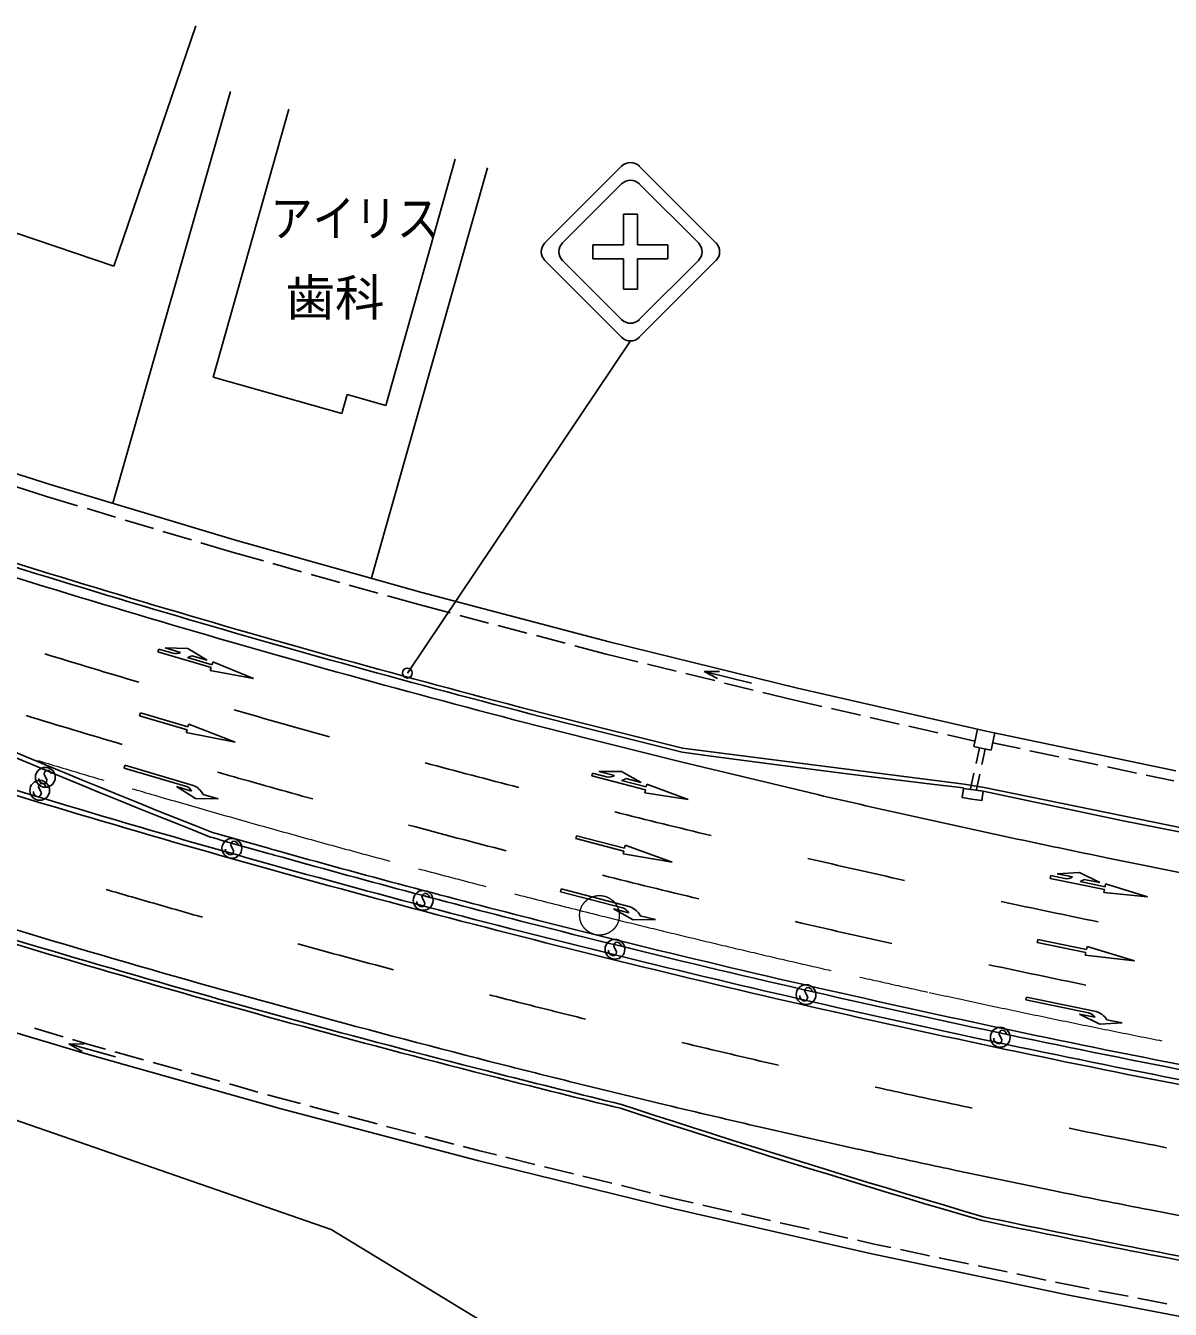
# Model space of a CAD drawing. Units: millimetres, scale not verified. Extents: x 40000 to 680000, y 20000 to 380000.
# Drawn here: x 139485 to 197236, y 263134 to 327908 of the extents above; entities that cross this region are included whole.
import ezdxf
from ezdxf.enums import TextEntityAlignment as Align

# ---------------------------------------------------------------- set-up
doc = ezdxf.new("R2010")
doc.units = ezdxf.units.MM
doc.header["$LTSCALE"] = 1000
doc.linetypes.add('CHAIN', pattern=[18.5, 12, -1.5, 3.5, -1.5])
for name, color, linetype, lineweight in [('M-BGD', 7, 'Continuous', 25), ('M-BMK', 2, 'CHAIN', 13), ('M-STR-STRC', 7, 'Continuous', 25), ('M-STR-STRD', 7, 'Continuous', 25)]:
    doc.layers.add(name, color=color, linetype=linetype, lineweight=lineweight)
doc.styles.add('ＭＳ ゴシック', font='')
doc.styles.get('ＭＳ ゴシック').set_extended_font_data('MS Gothic')

msp = doc.modelspace()

# ---------------------------------------------------------------- linework, layer by layer
at = {"layer": 'M-BGD'}
for p, q in [((148069, 327908), (143934, 315767)), ((116005, 325279), (143934, 315767)), ((143886, 303821), (149819, 324591)), ((152759, 323692), (148950, 310165)), ((156934, 300050), (162781, 320736)), ((161158, 321168), (157657, 308748)), ((148950, 310165), (155444, 308339)), ((155444, 308339), (155713, 309297)), ((157657, 308748), (155713, 309297)), ((140715, 304755), (131405, 307720)), ((140529, 304153), (138966, 304651)), ((150074, 301947), (140715, 304755)), ((142101, 303681), (140529, 304153)), ((144017, 303107), (142580, 303538)), ((145932, 302532), (144496, 302963)), ((147848, 301957), (146411, 302388)), ((159480, 299300), (150074, 301947)), ((149899, 301342), (148327, 301814)), ((151478, 300898), (149899, 301342)), ((153403, 300356), (151959, 300762)), ((155328, 299814), (153884, 300221)), ((157254, 299272), (155810, 299679)), ((168929, 296811), (159480, 299300)), ((159314, 298692), (157735, 299137)), ((160901, 298274), (159314, 298692)), ((162835, 297765), (161385, 298147)), ((154899, 267160), (66401, 297872)), ((164769, 297256), (163319, 297638)), ((166703, 296746), (165253, 297128)), ((178419, 294483), (168929, 296811)), ((168774, 296201), (167187, 296619)), ((170367, 295810), (168774, 296201)), ((172310, 295333), (170853, 295691)), ((174252, 294857), (172795, 295214)), ((173714, 295321), (174487, 295325)), ((176098, 294737), (173714, 295321)), ((174398, 294960), (173714, 295321)), ((176195, 294380), (174738, 294738)), ((178274, 293870), (176680, 294261)), ((187947, 292316), (178419, 294483)), ((179654, 293556), (178274, 293870)), ((181605, 293113), (180142, 293445)), ((183555, 292669), (182092, 293002)), ((167899, 292422), (172606, 291253)), ((167981, 292605), (172631, 291452)), ((185505, 292226), (184042, 292558)), ((187316, 291537), (187508, 292416)), ((197510, 290312), (187947, 292316)), ((188387, 292224), (188195, 291345)), ((187373, 291801), (185993, 292115)), ((187755, 291437), (187316, 291537)), ((189661, 291426), (188276, 291716)), ((173091, 291186), (172606, 291253)), ((186835, 289639), (172631, 291452)), ((174066, 291051), (173091, 291186)), ((177007, 290654), (174066, 291051)), ((187436, 290680), (187608, 291470)), ((187732, 290631), (187901, 291406)), ((188195, 291345), (187755, 291437)), ((191618, 291016), (190150, 291323)), ((193576, 290605), (192108, 290913)), ((140438, 290245), (140416, 290139)), ((140521, 290334), (140438, 290245)), ((140654, 290317), (140521, 290334)), ((140721, 290273), (140654, 290317)), ((140777, 290212), (140721, 290273)), ((140788, 290156), (140777, 290212)), ((180930, 290148), (177007, 290654)), ((187156, 289402), (187329, 290192)), ((195533, 290195), (194065, 290503)), ((140154, 289588), (140132, 289482)), ((140237, 289676), (140154, 289588)), ((140156, 289856), (140155, 289928)), ((140222, 289740), (140156, 289856)), ((140339, 289662), (140222, 289740)), ((140371, 289660), (140237, 289676)), ((140455, 289657), (140339, 289662)), ((140437, 289615), (140371, 289660)), ((140416, 290139), (140560, 289851)), ((140493, 289554), (140437, 289615)), ((140538, 289746), (140455, 289657)), ((140504, 289499), (140493, 289554)), ((140560, 289851), (140538, 289746)), ((185343, 289611), (180930, 290148)), ((186806, 289441), (185343, 289611)), ((187846, 289471), (186835, 289639)), ((187456, 289367), (187625, 290143)), ((197407, 289802), (196023, 290092)), ((139872, 289199), (139872, 289271)), ((139938, 289083), (139872, 289199)), ((140055, 289005), (139938, 289083)), ((140171, 289000), (140055, 289005)), ((140132, 289482), (140277, 289194)), ((140254, 289088), (140171, 289000)), ((140277, 289194), (140254, 289088)), ((186808, 289420), (187797, 289277)), ((194765, 287805), (187797, 289277)), ((201791, 286615), (187846, 289471)), ((201745, 286421), (194765, 287805)), ((149567, 286275), (149567, 286347)), ((149850, 286664), (149828, 286558)), ((149828, 286558), (149972, 286270)), ((149933, 286753), (149850, 286664)), ((150066, 286736), (149933, 286753)), ((150133, 286692), (150066, 286736)), ((150188, 286631), (150133, 286692)), ((150200, 286575), (150188, 286631)), ((149634, 286159), (149567, 286275)), ((149751, 286081), (149634, 286159)), ((149867, 286076), (149751, 286081)), ((149950, 286165), (149867, 286076)), ((149972, 286270), (149950, 286165)), ((159217, 283648), (159217, 283720)), ((159500, 284037), (159478, 283931)), ((159478, 283931), (159622, 283643)), ((159583, 284125), (159500, 284037)), ((159716, 284109), (159583, 284125)), ((159783, 284065), (159716, 284109)), ((159838, 284004), (159783, 284065)), ((159849, 283948), (159838, 284004)), ((159284, 283532), (159217, 283648)), ((159400, 283454), (159284, 283532)), ((159517, 283449), (159400, 283454)), ((159600, 283537), (159517, 283449)), ((159622, 283643), (159600, 283537)), ((168893, 281180), (168892, 281252)), ((168959, 281063), (168893, 281180)), ((169175, 281568), (169153, 281463)), ((169153, 281463), (169297, 281174)), ((169258, 281657), (169175, 281568)), ((169391, 281640), (169258, 281657)), ((169297, 281174), (169275, 281069)), ((169458, 281596), (169391, 281640)), ((169514, 281535), (169458, 281596)), ((169525, 281480), (169514, 281535)), ((169076, 280986), (168959, 281063)), ((169192, 280980), (169076, 280986)), ((169275, 281069), (169192, 280980)), ((178819, 279282), (178797, 279177)), ((178797, 279177), (178941, 278889)), ((178902, 279371), (178819, 279282)), ((179035, 279355), (178902, 279371)), ((179102, 279310), (179035, 279355)), ((179157, 279249), (179102, 279310)), ((179168, 279194), (179157, 279249)), ((132739, 278959), (142537, 276021)), ((178536, 278894), (178536, 278966)), ((178603, 278777), (178536, 278894)), ((178719, 278700), (178603, 278777)), ((178836, 278694), (178719, 278700)), ((178919, 278783), (178836, 278694)), ((178941, 278889), (178919, 278783)), ((139937, 277323), (141374, 276892)), ((141852, 276748), (142676, 276501)), ((188335, 276737), (188335, 276809)), ((188402, 276620), (188335, 276737)), ((188518, 276543), (188402, 276620)), ((188618, 277125), (188595, 277020)), ((188595, 277020), (188740, 276732)), ((188701, 277214), (188618, 277125)), ((188718, 276626), (188635, 276537)), ((188834, 277198), (188701, 277214)), ((188740, 276732), (188718, 276626)), ((188900, 277153), (188834, 277198)), ((188956, 277092), (188900, 277153)), ((188967, 277037), (188956, 277092)), ((144021, 275876), (141656, 276534)), ((142329, 276152), (141656, 276534)), ((141656, 276534), (142429, 276514)), ((142537, 276021), (152383, 273249)), ((142676, 276501), (143504, 276268)), ((143986, 276133), (145430, 275726)), ((188635, 276537), (188518, 276543)), ((145911, 275591), (147355, 275184)), ((147836, 275049), (149280, 274642)), ((149761, 274506), (151205, 274100)), ((151686, 273964), (152514, 273731)), ((152514, 273731), (153346, 273512)), ((153829, 273385), (155280, 273003)), ((152383, 273249), (162274, 270644)), ((155763, 272876), (157214, 272493)), ((157697, 272366), (159148, 271984)), ((159631, 271857), (161082, 271475)), ((161565, 271347), (162397, 271128)), ((162397, 271128), (163232, 270923)), ((163718, 270804), (165175, 270447)), ((162274, 270644), (172208, 268207)), ((165660, 270328), (167117, 269971)), ((167603, 269851), (169059, 269494)), ((169545, 269375), (171002, 269018)), ((171487, 268899), (172322, 268694)), ((172208, 268207), (182183, 265940)), ((172322, 268694), (173162, 268503)), ((173649, 268392), (175112, 268060)), ((175600, 267949), (177062, 267616)), ((154899, 267160), (208614, 234504)), ((177550, 267506), (179013, 267173)), ((179500, 267062), (180963, 266730)), ((181450, 266619), (182290, 266428)), ((182290, 266428), (183132, 266252)), ((182183, 265940), (192195, 263840)), ((183621, 266149), (185089, 265841)), ((185579, 265739), (187047, 265431)), ((187536, 265328), (189004, 265020)), ((189493, 264918), (190962, 264610)), ((191451, 264507), (192293, 264331)), ((192293, 264331), (193137, 264169)), ((192195, 263840), (202239, 261912)), ((193629, 264074), (195102, 263791)), ((195593, 263697), (197066, 263414))]:
    msp.add_line(p, q, dxfattribs=at)
for points in [[(186808, 289420), (186741, 288955), (187227, 288884), (187730, 288812), (187797, 289277)], [(169547, 273473), (170267, 273237), (171236, 272921), (172205, 272607), (173175, 272295), (174145, 271984), (175116, 271675), (176088, 271368), (177060, 271062), (178034, 270758), (179007, 270455), (179982, 270154), (180957, 269855), (181932, 269557), (182909, 269261), (183885, 268966), (184863, 268674), (185841, 268382), (186820, 268093), (187799, 267805)], [(169492, 273280), (170205, 273046), (171174, 272731), (172143, 272417), (173114, 272104), (174084, 271794), (175056, 271485), (176028, 271177), (177001, 270871), (177974, 270567), (178948, 270264), (179923, 269963), (180898, 269664), (181874, 269366), (182851, 269070), (183828, 268775), (184806, 268482), (185784, 268191), (186763, 267901), (187743, 267613)]]:
    msp.add_lwpolyline(points, dxfattribs=at)
for centre in [(140477, 289979), (140193, 289321), (149889, 286398), (159539, 283770), (169214, 281302), (178858, 279016), (188657, 276859)]:
    msp.add_circle(centre, 500, dxfattribs=at)
for centre, radius, start, end in [((311221, 855983), 581500, 251.84687, 253.78908), ((311302, 856166), 581500, 251.84687, 253.78908), ((311216, 855985), 581500, 253.78965, 255.73189), ((311297, 856168), 581500, 253.78965, 255.73189), ((311018, 855526), 599000, 251.84687, 253.78908), ((311018, 855526), 599200, 251.84687, 253.78908), ((311013, 855528), 599200, 253.78965, 255.73189), ((311013, 855528), 599000, 253.78965, 255.73189), ((310999, 855531), 598500, 255.73327, 255.73379), ((310999, 855531), 599200, 255.73327, 256.34001), ((310999, 855531), 599000, 255.73327, 256.34076), ((311012, 855528), 600700, 258.15972, 259.61639), ((311012, 855528), 600500, 258.15972, 259.61639)]:
    msp.add_arc(centre, radius, start, end, dxfattribs=at)
at = {"layer": 'M-BMK'}
msp.add_circle((168434, 283015), 1000, dxfattribs=at)
for centre, radius, start, end in [((311012, 855528), 590000, 251.84749, 253.78971), ((311025, 855575), 590049, 253.78975, 256.01548), ((311012, 855528), 590001, 256.01562, 257.67421), ((311012, 855528), 590000, 257.67421, 259.61642)]:
    msp.add_arc(centre, radius, start, end, dxfattribs=at)
at = {"layer": 'M-STR-STRC'}
for p, q in [((169554, 320813), (165686, 316945)), ((170446, 320813), (174314, 316945)), ((166577, 316945), (169554, 319922)), ((170446, 319922), (173423, 316945)), ((169647, 318391), (170353, 318391)), ((169647, 316852), (169647, 318391)), ((170353, 316852), (170353, 318391)), ((168108, 316146), (168108, 316852)), ((168108, 316852), (169647, 316852)), ((171892, 316852), (170353, 316852)), ((171892, 316146), (171892, 316852)), ((168108, 316146), (169647, 316146)), ((169647, 316146), (169647, 314607)), ((170353, 316146), (170353, 314607)), ((171892, 316146), (170353, 316146)), ((165686, 316053), (169554, 312185)), ((166577, 316053), (169554, 313077)), ((170446, 313077), (173423, 316053)), ((174314, 316053), (170446, 312185)), ((170353, 314607), (169647, 314607)), ((158741, 295241), (170000, 312000)), ((146157, 296307), (146200, 296451)), ((146157, 296307), (148843, 295516)), ((146200, 296451), (146905, 296244)), ((147670, 296487), (146530, 296510)), ((146530, 296510), (147297, 296284)), ((146905, 296244), (146920, 296239)), ((147655, 296023), (148886, 295660)), ((148640, 295889), (147670, 296487)), ((148640, 295889), (147873, 296115)), ((148843, 295516), (148801, 295372)), ((148801, 295372), (150975, 294967)), ((148886, 295660), (148928, 295804)), ((150975, 294967), (148928, 295804)), ((145232, 293086), (145275, 293229)), ((147631, 292379), (145232, 293086)), ((147673, 292523), (145275, 293229)), ((147631, 292379), (147588, 292235)), ((147588, 292235), (150050, 291745)), ((147673, 292523), (147715, 292667)), ((150050, 291745), (147715, 292667)), ((167696, 291965), (172538, 290758)), ((144489, 290592), (144447, 290448)), ((144447, 290448), (147550, 289534)), ((144489, 290592), (147943, 289574)), ((168045, 290052), (168083, 290197)), ((168083, 290197), (168795, 290012)), ((169551, 290281), (168411, 290267)), ((168411, 290267), (169186, 290066)), ((170541, 289714), (169551, 290281)), ((179438, 289107), (172538, 290758)), ((168045, 290052), (170755, 289348)), ((168795, 290012), (168809, 290008)), ((169552, 289816), (170793, 289493)), ((170541, 289714), (169766, 289915)), ((170793, 289493), (170831, 289638)), ((172904, 288867), (170831, 289638)), ((147090, 289513), (147858, 289287)), ((148061, 288914), (147090, 289513)), ((149201, 288891), (148061, 288914)), ((149201, 288891), (148433, 289117)), ((170755, 289348), (170718, 289203)), ((170718, 289203), (172904, 288867)), ((189202, 286931), (184316, 287998)), ((167242, 286887), (167280, 287032)), ((169699, 286404), (167280, 287032)), ((169662, 286259), (167242, 286887)), ((169699, 286404), (169737, 286549)), ((172100, 285703), (169737, 286549)), ((169662, 286259), (169624, 286113)), ((169624, 286113), (172100, 285703)), ((198999, 284923), (194096, 285906)), ((191170, 284878), (191200, 285025)), ((191200, 285025), (191921, 284876)), ((192662, 285183), (191524, 285111)), ((191524, 285111), (192308, 284950)), ((193679, 284668), (192662, 285183)), ((191170, 284878), (193913, 284313)), ((191921, 284876), (191935, 284873)), ((192687, 284719), (193943, 284460)), ((193679, 284668), (192896, 284829)), ((193943, 284460), (193973, 284607)), ((196083, 283944), (193973, 284607)), ((166504, 284345), (166467, 284199)), ((166467, 284199), (169598, 283386)), ((166504, 284345), (169989, 283439)), ((193913, 284313), (193883, 284167)), ((193883, 284167), (196083, 283944)), ((169139, 283350), (169913, 283149)), ((170128, 282783), (169139, 283350)), ((171268, 282797), (170128, 282783)), ((171268, 282797), (170494, 282998)), ((190524, 281649), (190554, 281796)), ((193003, 281292), (190554, 281796)), ((192973, 281145), (190524, 281649)), ((192973, 281145), (192942, 280999)), ((193003, 281292), (193033, 281439)), ((195437, 280715), (193033, 281439)), ((192942, 280999), (195437, 280715)), ((189976, 278890), (189945, 278744)), ((189945, 278744), (193114, 278092)), ((189976, 278890), (193502, 278165)), ((192658, 278033), (193441, 277871)), ((193675, 277517), (192658, 278033)), ((194813, 277589), (193675, 277517)), ((194813, 277589), (194029, 277750)), ((166903, 274637), (171764, 273453)), ((176637, 272310), (181522, 271207)), ((186418, 270145), (191313, 269126)), ((196216, 268148), (201128, 267211))]:
    msp.add_line(p, q, dxfattribs=at)
msp.add_lwpolyline([(138667, 291364), (139595, 290977), (140523, 290591), (141452, 290208), (142382, 289825), (143313, 289444), (144244, 289065), (145176, 288687), (146109, 288311), (147043, 287936), (147978, 287563), (148913, 287191)], dxfattribs=at)
msp.add_circle((158741, 295241), 250, dxfattribs=at)
for centre, radius, start, end in [((170000, 320368), 631, 45, 135), ((170000, 319476), 631, 44.99985, 135), ((166132, 316499), 631, 135, 225), ((167023, 316499), 631, 135, 225.00005), ((172977, 316499), 631, 315.00011, 44.99984), ((173868, 316499), 631, 315, 45), ((170000, 313522), 631, 225.00005, 315.00011), ((170000, 312631), 631, 225, 315), ((311018, 855526), 581500, 251.84687, 253.78908), ((311013, 855528), 581500, 253.78965, 255.73189), ((311018, 855526), 584750, 253.04156, 253.52614), ((147054, 296721), 500, 252.72574, 299.17083), ((147377, 296983), 1000, 286.17144, 299.75127), ((311018, 855526), 592000, 251.84687, 253.78908), ((311018, 855526), 588000, 253.04156, 253.53427), ((311013, 855528), 584750, 254.01674, 254.5067), ((311013, 855528), 588000, 254.02215, 254.08079), ((311013, 855528), 584750, 254.99662, 255.47518), ((147546, 288656), 1000, 27.4262, 66.62117), ((311013, 855528), 588000, 254.08079, 254.5094), ((168928, 290494), 500, 254.5763, 301.02139), ((169242, 290767), 1000, 288.022, 301.60182), ((147416, 289052), 500, 28.00664, 74.45173), ((311495, 858750), 584750, 256.94798, 257.43812), ((310999, 855531), 584750, 255.96724, 256.4577), ((311013, 855528), 592000, 253.78965, 255.73189), ((311013, 855528), 591000, 254.08079, 254.37095), ((311013, 855528), 588000, 254.99662, 255.49417), ((311018, 855526), 598500, 251.84687, 253.78908), ((311013, 855528), 591000, 254.37095, 254.40003), ((311504, 858748), 584750, 257.92733, 258.41728), ((311013, 855528), 591000, 254.40003, 255.73189), ((310999, 855531), 584750, 256.94798, 257.43812), ((310999, 855531), 588000, 255.98351, 256.47125), ((192029, 285365), 500, 257.51407, 303.95916), ((192329, 285653), 1000, 290.95977, 304.5396), ((311018, 855526), 595250, 253.65941, 253.78908), ((311013, 855528), 595250, 253.78965, 254.14611), ((311007, 855529), 584750, 257.92733, 258.41728), ((169480, 282900), 500, 29.85719, 76.30228), ((169622, 282509), 1000, 29.27675, 68.47172), ((310999, 855531), 591000, 255.73327, 257.67553), ((310999, 855531), 588000, 256.95882, 257.44624), ((310999, 855531), 592000, 255.73327, 257.67553), ((311013, 855528), 595250, 254.62739, 255.1087), ((311013, 855528), 598500, 253.78965, 255.73189), ((311007, 855529), 588000, 257.93274, 258.41999), ((311013, 855528), 595250, 255.59008, 255.73189), ((310999, 855531), 595250, 255.73327, 256.07293), ((311007, 855529), 591000, 257.67471, 259.61692), ((193021, 277601), 500, 32.79497, 79.24006), ((193183, 277217), 1000, 32.21453, 71.4095), ((310999, 855531), 595250, 256.55455, 257.03634), ((311007, 855529), 592000, 257.67471, 259.61692), ((314936, 871482), 614929, 255.74452, 256.07021), ((310999, 855531), 595250, 257.51834, 257.67553), ((311007, 855529), 595250, 257.67471, 257.99976), ((310171, 852389), 595250, 256.55455, 257.03634), ((311007, 855529), 595250, 258.48106, 258.96234), ((310171, 852389), 595250, 257.51834, 257.67553), ((310179, 852387), 595250, 257.67471, 257.99976), ((310179, 852387), 595250, 258.48106, 258.96234)]:
    msp.add_arc(centre, radius, start, end, dxfattribs=at)
at = {"layer": 'M-STR-STRD'}
msp.add_lwpolyline([(138594, 291125), (139522, 290738), (140451, 290352), (141380, 289968), (142310, 289586), (143242, 289205), (144173, 288825), (145106, 288447), (146040, 288071), (146974, 287696), (147909, 287323), (148845, 286951)], dxfattribs=at)
for centre, radius, start, end in [((311018, 855526), 591750, 251.84687, 253.78908), ((311013, 855528), 591750, 253.78965, 255.73189), ((311013, 855528), 591250, 254.08079, 254.37095), ((311013, 855528), 591250, 254.37095, 254.40002), ((311013, 855528), 591250, 254.40002, 255.73189), ((310999, 855531), 591250, 255.73327, 257.67553), ((310999, 855531), 591750, 255.73327, 257.67553), ((311007, 855529), 591250, 257.67471, 259.61692), ((311007, 855529), 591750, 257.67471, 259.61692)]:
    msp.add_arc(centre, radius, start, end, dxfattribs=at)

# ---------------------------------------------------------------- texts
at = {"layer": 'M-BGD', "style": 'ＭＳ ゴシック', "width": 0.85}
msp.add_text('アイリス', height=1833, dxfattribs=at).set_placement((156091, 318187), align=Align.MIDDLE_CENTER)
at = {"layer": 'M-BGD', "style": 'ＭＳ ゴシック'}
msp.add_text('歯科', height=1833, dxfattribs=at).set_placement((155091, 314187), align=Align.MIDDLE_CENTER)

doc.saveas('drawing.dxf')
